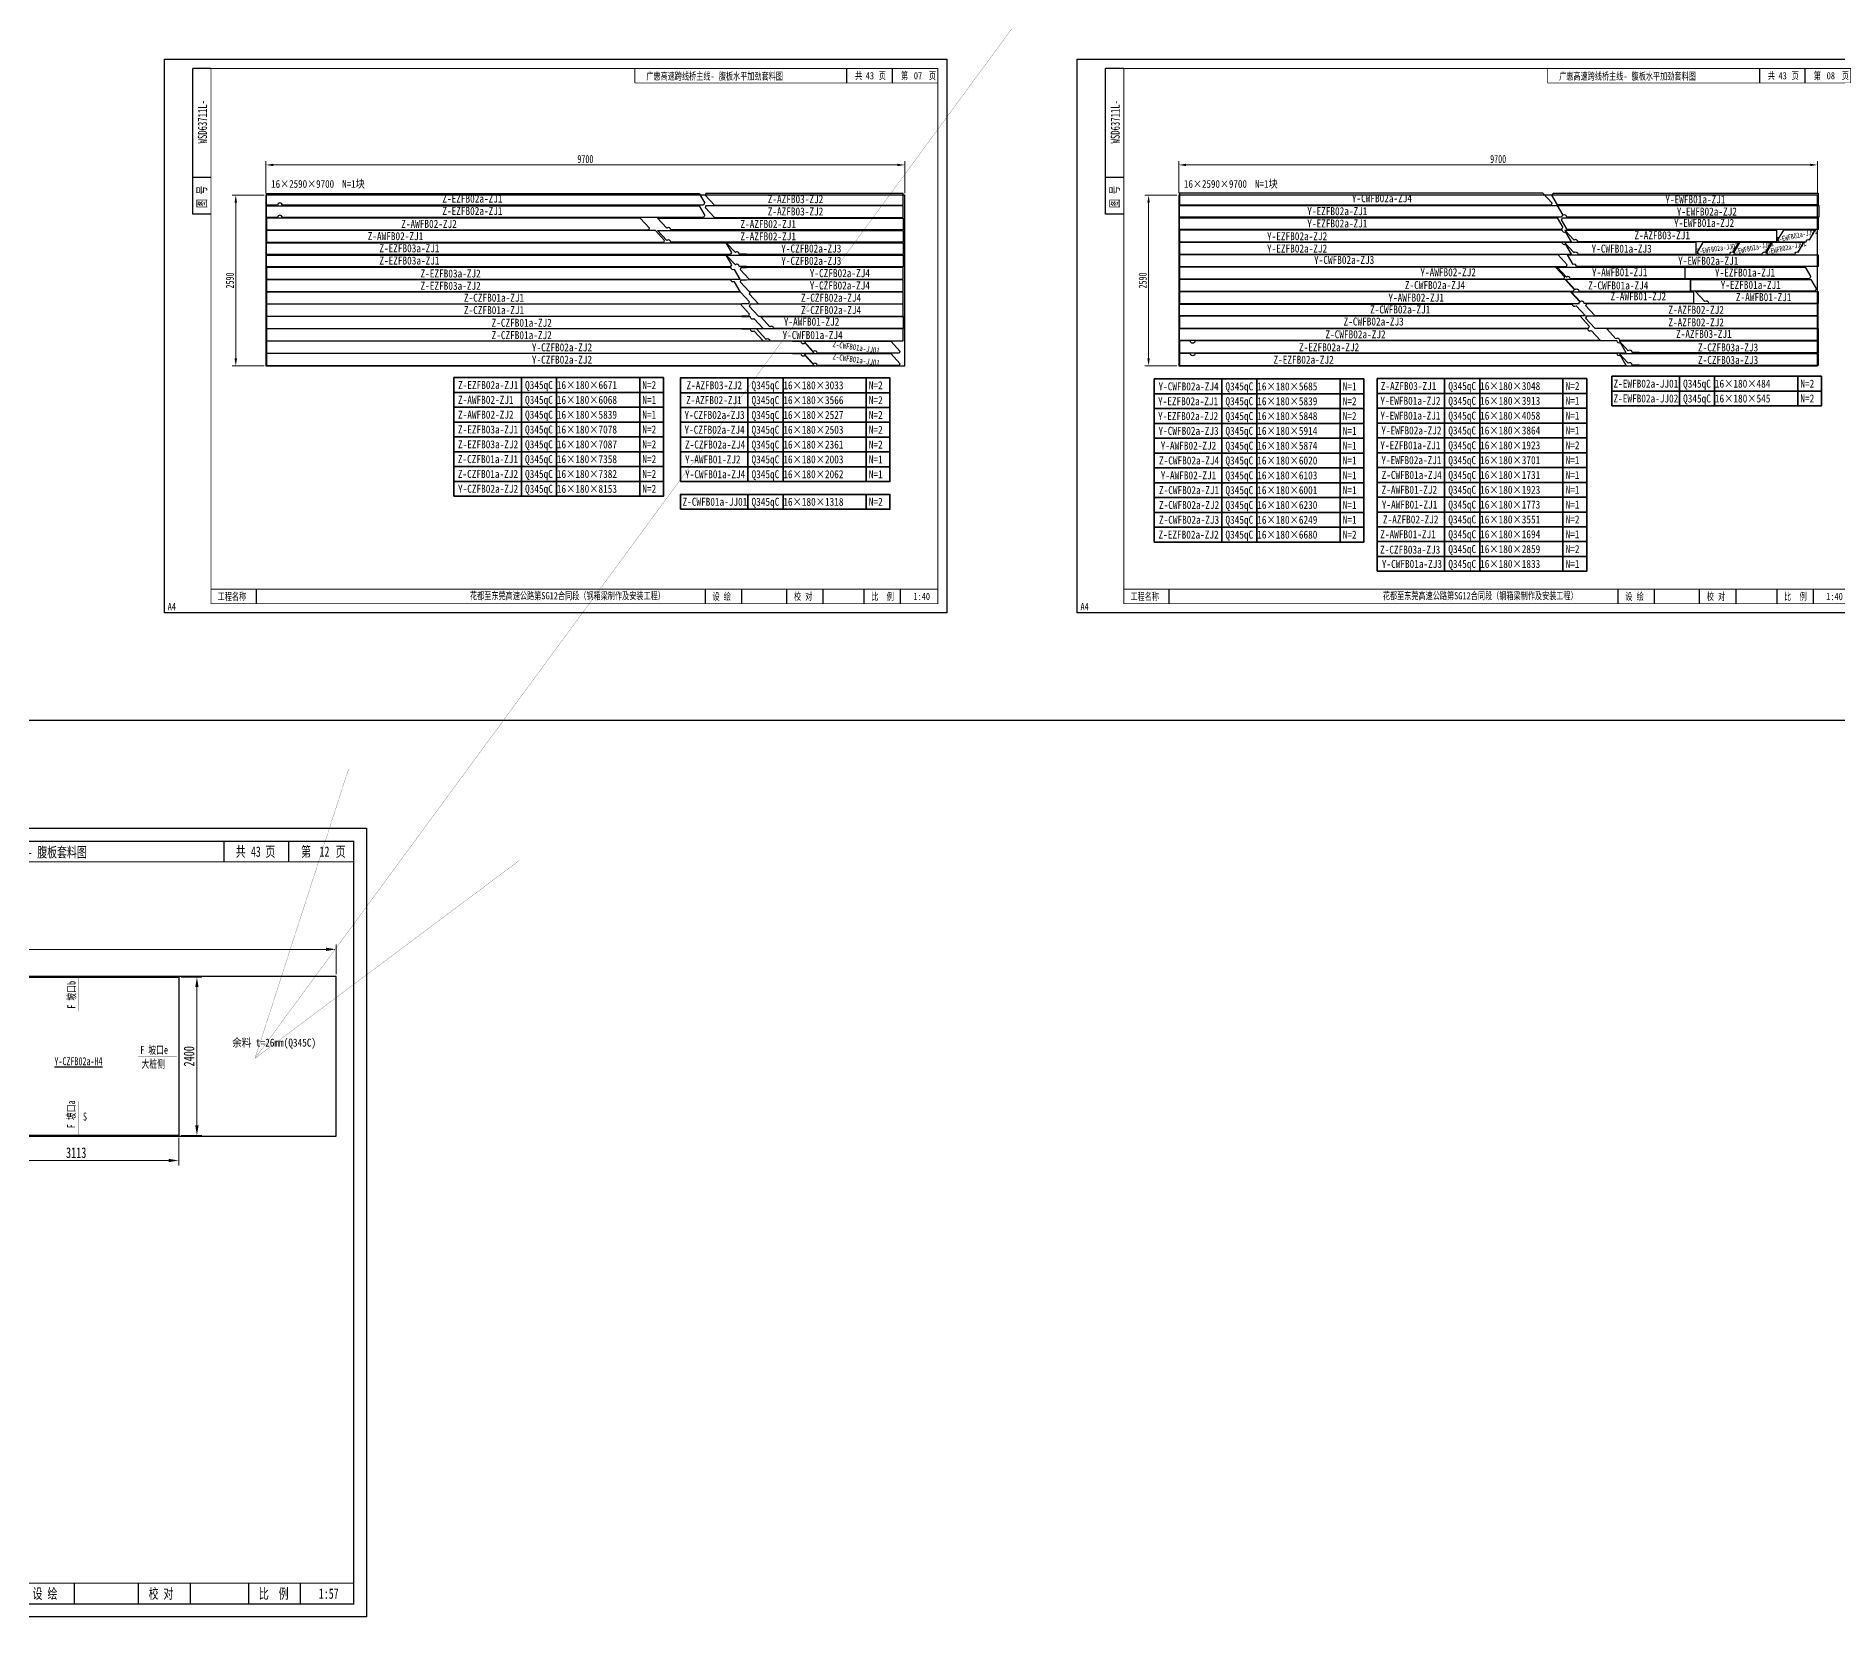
# Model space of a CAD drawing. Extents: x 1629247 to 2251351, y -601856 to -65897.
# Drawn here: x 1881261 to 1908621, y -454634 to -430642 of the extents above; entities that cross this region are included whole.
import ezdxf
from ezdxf.enums import TextEntityAlignment as Align

# ---------------------------------------------------------------- set-up
doc = ezdxf.new("R2010")
doc.units = 0
doc.header["$LTSCALE"] = 2
doc.header["$MEASUREMENT"] = 0
doc.header["$PDMODE"] = 35
doc.header["$PDSIZE"] = 50
doc.linetypes.add('PHANTOM', pattern=[63.5, 31.75, -6.35, 6.35, -6.35, 6.35, -6.35])
doc.layers.get('0').update_dxf_attribs({"linetype": 'CONTINUOUS'})
doc.layers.get('Defpoints').update_dxf_attribs({"linetype": 'CONTINUOUS'})
for name, color, linetype in [('1', 1, 'CONTINUOUS'), ('A3', 7, 'CONTINUOUS'), ('腹板', 7, 'CONTINUOUS')]:
    doc.layers.add(name, color=color, linetype=linetype)
doc.layers.add('1图框轮廓', color=7, linetype='CONTINUOUS', lineweight=35)
doc.layers.add('标注层', color=3, linetype='CONTINUOUS', lineweight=13)
doc.styles.add('仿宋', font='仿宋_GB2312_1.ttf', dxfattribs={"width": 0.7})
doc.dimstyles.new('标准标注样式-45', dxfattribs={"dimscale": 45, "dimtxt": 2.7, "dimasz": 2.5, "dimexe": 1.25, "dimexo": 0.625, "dimtad": 1, "dimdec": 0, "dimdsep": 46, "dimtxsty": '仿宋', "dimcen": 2.5, "dimclrd": 3, "dimclre": 3, "dimclrt": 4, "dimazin": 0, "dimtfac": 1, "dimtdec": 0, "dimtmove": 0, "dimatfit": 3, "dimfxl": 1.25, "dimlwd": 13, "dimlwe": 13, "dimarcsym": 0})
doc.dimstyles.new('标准标注样式-60', dxfattribs={"dimscale": 60, "dimtxt": 2.7, "dimasz": 2.5, "dimexe": 1.25, "dimexo": 0.625, "dimtad": 1, "dimdec": 0, "dimdsep": 46, "dimtxsty": '仿宋', "dimcen": 2.5, "dimclrd": 3, "dimclre": 3, "dimclrt": 4, "dimazin": 0, "dimtfac": 1, "dimtdec": 0, "dimtmove": 0, "dimatfit": 3, "dimfxl": 1.25, "dimlwd": 13, "dimlwe": 13, "dimarcsym": 0})

# ---------------------------------------------------------------- blocks, each defined once
blk = doc.blocks.new('tukuangA4-')
at = {"layer": 'A3'}
for p, q in [((537, 7565), (537, 10327)), ((882, 10327), (537, 10327)), ((12951, 10051), (12951, 10327)), ((13814, 10051), (13814, 10327)), ((882, 8256), (537, 8256)), ((882, 7565), (537, 7565)), ((1745, 173), (1745, 449)), ((10266, 173), (10266, 449)), ((10957, 173), (10957, 449)), ((11811, 173), (11811, 449)), ((12502, 173), (12502, 449)), ((13280, 173), (13280, 449)), ((13971, 173), (13971, 449))]:
    blk.add_line(p, q, dxfattribs=at)
blk.add_lwpolyline([(14850, 10500), (14850, 0), (0, 0), (0, 10500)], close=True, dxfattribs=at)
for points, const_width in [([(882, 10327), (14677, 10327), (14677, 173), (882, 173), (882, 10327)], 17.3), ([(8927, 10051), (8927, 10327)], 13.8), ([(8927, 10051), (14677, 10051)], 13.8), ([(882, 449), (14677, 449)], 13.8)]:
    blk.add_lwpolyline(points, dxfattribs=dict(at, const_width=const_width))
at = {"layer": 'A3', "color": 7, "linetype": 'Continuous', "style": '仿宋', "width": 0.7}
for s, p in [('共    页', (13106, 10120)), ('第     页', (13977, 10120)), ('工程名称', (1009, 242)), ('花都至东莞高速公路第SG12合同段（钢箱梁制作及安装工程）', (5798, 255)), ('设 绘', (10401, 242)), ('校 对', (11946, 242)), ('比  例', (13415, 242))]:
    blk.add_text(s, height=138.1, dxfattribs=at).set_placement(p)
blk.add_text('WSD63711L-', height=172.6, rotation=90, dxfattribs=at).set_placement((806, 9316), align=Align.CENTER)
blk.add_text('图 号', height=172.6, rotation=90, dxfattribs=at).set_placement((793, 7681))
blk.add_text('A4', height=138.1, dxfattribs=at).set_placement((139, 50), align=Align.CENTER)
blk = doc.blocks.new('*D244')
at = {"color": 3, "lineweight": 13, "ltscale": 3}
for p, q in [((1884752, -433028), (1884752, -432541)), ((1894452, -433028), (1894452, -432541))]:
    blk.add_line(p, q, dxfattribs=at)
at = {"color": 3, "linetype": 'ByBlock', "lineweight": 13, "ltscale": 3}
blk.add_line((1894339, -432597), (1884864, -432597), dxfattribs=at)
at = {"color": 3, "ltscale": 3}
for points in [[(1884864, -432579), (1884864, -432616), (1884752, -432597)], [(1894339, -432579), (1894339, -432616), (1894452, -432597)]]:
    blk.add_solid(points, dxfattribs=at)
at = {"layer": 'Defpoints', "color": 0, "ltscale": 3}
for p in [(1884752, -432597), (1884752, -433056), (1894452, -433056)]:
    blk.add_point(p, dxfattribs=at)
at = {"color": 4, "ltscale": 3, "insert": (1889602, -432508), "char_height": 121.5, "attachment_point": 5, "style": '仿宋'}
blk.add_mtext('9700', dxfattribs=at)
blk = doc.blocks.new('*D245')
at = {"color": 3, "lineweight": 13, "ltscale": 3}
for p, q in [((1884723, -433056), (1884238, -433056)), ((1884723, -435646), (1884238, -435646))]:
    blk.add_line(p, q, dxfattribs=at)
at = {"color": 3, "linetype": 'ByBlock', "lineweight": 13, "ltscale": 3}
blk.add_line((1884294, -433169), (1884294, -435534), dxfattribs=at)
at = {"color": 3, "ltscale": 3}
for points in [[(1884275, -433169), (1884313, -433169), (1884294, -433056)], [(1884275, -435534), (1884313, -435534), (1884294, -435646)]]:
    blk.add_solid(points, dxfattribs=at)
at = {"layer": 'Defpoints', "color": 0, "ltscale": 3}
for p in [(1884752, -433056), (1884294, -435646), (1884752, -435646)]:
    blk.add_point(p, dxfattribs=at)
at = {"color": 4, "ltscale": 3, "insert": (1884205, -434351), "char_height": 121.5, "attachment_point": 5, "rotation": 90, "style": '仿宋'}
blk.add_mtext('2590', dxfattribs=at)
blk = doc.blocks.new('*D246')
at = {"color": 3, "lineweight": 13, "ltscale": 3}
for p, q in [((1898611, -433028), (1898611, -432541)), ((1908311, -433028), (1908311, -432541))]:
    blk.add_line(p, q, dxfattribs=at)
at = {"color": 3, "linetype": 'ByBlock', "lineweight": 13, "ltscale": 3}
blk.add_line((1908199, -432597), (1898724, -432597), dxfattribs=at)
at = {"color": 3, "ltscale": 3}
for points in [[(1898724, -432579), (1898724, -432616), (1898611, -432597)], [(1908199, -432579), (1908199, -432616), (1908311, -432597)]]:
    blk.add_solid(points, dxfattribs=at)
at = {"layer": 'Defpoints', "color": 0, "ltscale": 3}
for p in [(1898611, -432597), (1898611, -433056), (1908311, -433056)]:
    blk.add_point(p, dxfattribs=at)
at = {"color": 4, "ltscale": 3, "insert": (1903461, -432508), "char_height": 121.5, "attachment_point": 5, "style": '仿宋'}
blk.add_mtext('9700', dxfattribs=at)
blk = doc.blocks.new('*D247')
at = {"color": 3, "lineweight": 13, "ltscale": 3}
for p, q in [((1898583, -433056), (1898097, -433056)), ((1898583, -435646), (1898097, -435646))]:
    blk.add_line(p, q, dxfattribs=at)
at = {"color": 3, "linetype": 'ByBlock', "lineweight": 13, "ltscale": 3}
blk.add_line((1898154, -433169), (1898154, -435534), dxfattribs=at)
at = {"color": 3, "ltscale": 3}
for points in [[(1898135, -433169), (1898172, -433169), (1898154, -433056)], [(1898135, -435534), (1898172, -435534), (1898154, -435646)]]:
    blk.add_solid(points, dxfattribs=at)
at = {"layer": 'Defpoints', "color": 0, "ltscale": 3}
for p in [(1898611, -433056), (1898154, -435646), (1898611, -435646)]:
    blk.add_point(p, dxfattribs=at)
at = {"color": 4, "ltscale": 3, "insert": (1898065, -434351), "char_height": 121.5, "attachment_point": 5, "rotation": 90, "style": '仿宋'}
blk.add_mtext('2590', dxfattribs=at)
blk = doc.blocks.new('*D254')
at = {"color": 3, "lineweight": 13, "ltscale": 3}
for p, q in [((1870936, -444877), (1870936, -444427)), ((1885816, -444877), (1885816, -444427))]:
    blk.add_line(p, q, dxfattribs=at)
at = {"color": 3, "linetype": 'ByBlock', "lineweight": 13, "ltscale": 3}
blk.add_line((1885666, -444502), (1871086, -444502), dxfattribs=at)
at = {"color": 3, "ltscale": 3}
for points in [[(1871086, -444477), (1871086, -444527), (1870936, -444502)], [(1885666, -444477), (1885666, -444527), (1885816, -444502)]]:
    blk.add_solid(points, dxfattribs=at)
at = {"layer": 'Defpoints', "color": 0, "ltscale": 3}
for p in [(1870936, -444502), (1870936, -444915), (1885816, -444915)]:
    blk.add_point(p, dxfattribs=at)
at = {"color": 4, "ltscale": 3, "insert": (1878376, -444383), "char_height": 162, "attachment_point": 5, "style": '仿宋'}
blk.add_mtext('14880', dxfattribs=at)
blk = doc.blocks.new('*D259')
at = {"color": 3, "lineweight": 13, "ltscale": 3}
for p, q in [((1880314, -447362), (1880314, -447782)), ((1883427, -447362), (1883427, -447782))]:
    blk.add_line(p, q, dxfattribs=at)
at = {"color": 3, "linetype": 'ByBlock', "lineweight": 13, "ltscale": 3}
blk.add_line((1880464, -447707), (1883277, -447707), dxfattribs=at)
at = {"color": 3, "ltscale": 3}
for points in [[(1880464, -447682), (1880464, -447732), (1880314, -447707)], [(1883277, -447682), (1883277, -447732), (1883427, -447707)]]:
    blk.add_solid(points, dxfattribs=at)
at = {"layer": 'Defpoints', "color": 0, "ltscale": 3}
for p in [(1880314, -447325), (1883427, -447325), (1883427, -447707)]:
    blk.add_point(p, dxfattribs=at)
at = {"color": 4, "ltscale": 3, "insert": (1881871, -447589), "char_height": 162, "attachment_point": 5, "style": '仿宋'}
blk.add_mtext('3113', dxfattribs=at)
blk = doc.blocks.new('*D260')
at = {"color": 3, "lineweight": 13, "ltscale": 3}
for p, q in [((1883465, -444925), (1883779, -444925)), ((1883465, -447325), (1883779, -447325))]:
    blk.add_line(p, q, dxfattribs=at)
at = {"color": 3, "linetype": 'ByBlock', "lineweight": 13, "ltscale": 3}
blk.add_line((1883704, -447175), (1883704, -445075), dxfattribs=at)
at = {"color": 3, "ltscale": 3}
for points in [[(1883679, -445075), (1883729, -445075), (1883704, -444925)], [(1883679, -447175), (1883729, -447175), (1883704, -447325)]]:
    blk.add_solid(points, dxfattribs=at)
at = {"layer": 'Defpoints', "color": 0, "ltscale": 3}
for p in [(1883427, -444925), (1883704, -444925), (1883427, -447325)]:
    blk.add_point(p, dxfattribs=at)
at = {"color": 4, "ltscale": 3, "insert": (1883585, -446125), "char_height": 162, "attachment_point": 5, "rotation": 90, "style": '仿宋'}
blk.add_mtext('2400', dxfattribs=at)

msp = doc.modelspace()

# ---------------------------------------------------------------- linework, layer by layer
at = {"color": 8, "ltscale": 3}
msp.add_line((1852530.5, -441026), (2049720.8, -441026), dxfattribs=at)
at = {"color": 8, "ltscale": 3, "const_width": 3}
for points in [[(1907608.1, -366288.8), (1975235.2, -322884.8), (1884585.6, -446157.3)], [(1886007.2, -441764.1), (1884585.6, -446157.3), (1888598.6, -443152.4)]]:
    msp.add_lwpolyline(points, dxfattribs=at)
at = {"color": 8, "ltscale": 3}
for points in [[(1884751.6, -435646), (1894451.6, -435646), (1894451.6, -433056), (1884751.6, -433056)], [(1898611.2, -435646), (1908311.2, -435646), (1908311.2, -433056), (1898611.2, -433056)], [(1870936.3, -447335), (1885816.3, -447335), (1885816.3, -444915), (1870936.3, -444915)]]:
    msp.add_lwpolyline(points, close=True, dxfattribs=at)
at = {"color": 1, "ltscale": 3}
for points in [[(1894429.4, -433030), (1891430.8, -433030, -0.2103024), (1891419.4, -433055.8), (1891560.7, -433210), (1894429.4, -433210)], [(1898621.2, -433205), (1904271.2, -433205, -0.2103024), (1904282.6, -433179.2), (1904141.3, -433025), (1898621.2, -433025)], [(1904278, -433055.3, 0.2679473), (1904295.5, -433025), (1908318.2, -433025), (1908318.2, -433205), (1904364.4, -433205)], [(1894429.4, -433217), (1891430.8, -433217, -0.2103024), (1891419.4, -433242.8), (1891560.7, -433397), (1894429.4, -433397)], [(1904363, -433212), (1908330.9, -433212), (1908330.9, -433392), (1904501.9, -433392, 0.5773503), (1904449.4, -433361.7)], [(1884761.6, -433584), (1890565.6, -433584, -0.2103024), (1890577, -433558.2), (1890435.7, -433404), (1884761.6, -433404)], [(1884761.6, -433771), (1890794.4, -433771, -0.2103024), (1890805.8, -433745.2), (1890664.5, -433591), (1884761.6, -433591)], [(1894429.4, -433584), (1890897.9, -433584, 0.6524796), (1890839.3, -433558.2), (1890698, -433404), (1894429.4, -433404)], [(1894429.4, -433771), (1890897.9, -433771, 0.6524796), (1890839.3, -433745.2), (1890698, -433591), (1894429.4, -433591)], [(1904422.7, -433429.3, 0.2679473), (1904440.2, -433399), (1908318.2, -433399), (1908318.2, -433579), (1904509.2, -433579)], [(1907687.3, -433766), (1904674, -433766, 0.6524796), (1904615.4, -433740.2), (1904474.1, -433586), (1907687.3, -433586)], [(1892086.3, -433958), (1892046.3, -433953), (1891937.7, -433953, 0.6524796), (1891879, -433927.2), (1891742.3, -433778), (1894429.4, -433778), (1894429.4, -433958)], [(1906467, -433773), (1904469.1, -433773), (1904610.4, -433927.2, -0.6524796), (1904669.1, -433953), (1906467, -433953)], [(1892086.3, -434145), (1892046.3, -434140), (1891937.7, -434140, 0.6524796), (1891879, -434114.2), (1891742.3, -433965), (1894429.4, -433965), (1894429.4, -434145)], [(1898621.2, -434140), (1904499.9, -434140, -0.2103024), (1904511.2, -434114.2), (1904370, -433960), (1898621.2, -433960)], [(1898621.2, -434327), (1904460.2, -434327, -0.2103024), (1904471.6, -434301.2), (1904330.3, -434147), (1898621.2, -434147)], [(1906294.9, -434327), (1904557, -434327, 0.6524796), (1904498.3, -434301.2), (1904357.1, -434147), (1906294.9, -434147)], [(1904513.1, -433960), (1908318.2, -433960), (1908318.2, -434140), (1904652, -434140, 0.5773503), (1904599.5, -434109.7)], [(1898621.2, -434514), (1904606.2, -434514, -0.2103024), (1904617.6, -434488.2), (1904476.3, -434334), (1898621.2, -434334)], [(1906382.2, -434334), (1904486.3, -434334), (1904627.6, -434488.2, -0.6524796), (1904686.2, -434514), (1906382.2, -434514)], [(1892084.9, -434701, -0.2103024), (1892096.2, -434675.2), (1891959.6, -434526), (1884761.6, -434526), (1884761.6, -434706), (1891937.9, -434706), (1891977.9, -434701)], [(1892084.9, -434888, -0.2103024), (1892096.2, -434862.2), (1891959.6, -434713), (1884761.6, -434713), (1884761.6, -434893), (1891937.9, -434893), (1891977.9, -434888)], [(1894429.4, -434526), (1892102.7, -434526, -0.2103024), (1892091.4, -434551.8), (1892232.6, -434706), (1894429.4, -434706)], [(1894429.4, -434713), (1892102.7, -434713, -0.2103024), (1892091.4, -434738.8), (1892232.6, -434893), (1894429.4, -434893)], [(1898621.2, -434701), (1904689.6, -434701, -0.2103024), (1904701, -434675.2), (1904559.7, -434521), (1898621.2, -434521)], [(1904786.7, -434888), (1898621.2, -434888), (1898621.2, -434708), (1904586.8, -434708, 0.6524796), (1904645.4, -434733.8)], [(1906428.8, -434701), (1904769.6, -434701, 0.6524796), (1904711, -434675.2), (1904569.7, -434521), (1906428.8, -434521)], [(1908318.2, -434705), (1904799.6, -434705, -0.2103024), (1904788.2, -434730.8), (1904929.5, -434885), (1908318.2, -434885)], [(1908318.2, -434698), (1906659.1, -434698, 0.6524796), (1906600.4, -434672.2), (1906459.2, -434518), (1908318.2, -434518)], [(1891937.9, -434900), (1884761.6, -434900), (1884761.6, -435080), (1892304, -435080), (1892167.3, -434930.8, -0.6524796), (1892108.7, -434905), (1891977.9, -434905)], [(1894429.4, -435080), (1892461.4, -435080, 0.6524796), (1892402.7, -435054.2), (1892261.5, -434900), (1894429.4, -434900)], [(1898621.2, -435075), (1904834.9, -435075, -0.2103024), (1904846.2, -435049.2), (1904705, -434895), (1898621.2, -434895)], [(1908318.2, -434895), (1904799.6, -434895, -0.2103024), (1904788.2, -434920.8), (1904929.5, -435075), (1908318.2, -435075)], [(1891937.9, -435087), (1884761.6, -435087), (1884761.6, -435267), (1892304, -435267), (1892167.3, -435117.8, -0.6524796), (1892108.7, -435092), (1891977.9, -435092)], [(1894429.4, -435087), (1892202.5, -435087), (1892343.7, -435241.2, -0.6524796), (1892402.4, -435267), (1894429.4, -435267)], [(1905016.2, -435262), (1898621.2, -435262), (1898621.2, -435082), (1904816.2, -435082, 0.6524796), (1904874.9, -435107.8)], [(1908319.7, -435262), (1905306.5, -435262, 0.6524796), (1905247.8, -435236.2), (1905106.6, -435082), (1908319.7, -435082)], [(1905642.1, -435449), (1905602.1, -435444), (1905494.4, -435444, 0.6524796), (1905435.8, -435418.2), (1905299.1, -435269), (1908318.2, -435269), (1908318.2, -435449)], [(1905642.1, -435639), (1905602.1, -435634), (1905494.4, -435634, 0.6524796), (1905435.8, -435608.2), (1905299.1, -435459), (1908318.2, -435459), (1908318.2, -435639)]]:
    msp.add_lwpolyline(points, format="xyb", close=True, dxfattribs=at)
for points in [[(1892086.3, -434152), (1892046.3, -434157), (1891961.5, -434157, -0.2103024), (1891950.1, -434182.8), (1892086.8, -434332), (1894429.4, -434332), (1894429.4, -434152), (1892086.3, -434152)], [(1892086.3, -434339), (1892046.3, -434344), (1891961.5, -434344, -0.2103024), (1891950.1, -434369.8), (1892086.8, -434519), (1894429.4, -434519), (1894429.4, -434339), (1892086.3, -434339)]]:
    msp.add_lwpolyline(points, format="xyb", dxfattribs=at)
at = {"color": 4, "ltscale": 3}
for points in [[(1894379.6, -435428.2, 0.2103024), (1894368.2, -435454), (1893120.1, -435454, 0.6524796), (1893061.5, -435428.2), (1892920.2, -435274), (1894238.3, -435274)], [(1894379.6, -435615.2, 0.2103024), (1894368.2, -435641), (1893120.1, -435641, 0.6524796), (1893061.5, -435615.2), (1892920.2, -435461), (1894238.3, -435461)]]:
    msp.add_lwpolyline(points, format="xyb", close=True, dxfattribs=at)
at = {"color": 1, "ltscale": 3}
msp.add_lwpolyline([(1880314.3, -444925), (1883427, -444925), (1883427, -447325), (1880314.3, -447325)], close=True, dxfattribs=at)
at = {"layer": '1', "color": 1}
for points in [[(1884929.6, -433210), (1884761.6, -433210), (1884761.6, -433030), (1891329.1, -433030), (1891415.5, -433179.7, 0.2679473), (1891398, -433210), (1884999.6, -433210, 1)], [(1884929.6, -433397), (1884761.6, -433397), (1884761.6, -433217), (1891329.1, -433217), (1891415.5, -433366.7, 0.2679473), (1891398, -433397), (1884999.6, -433397, 1)], [(1904442.4, -433361.7, 0.2679473), (1904424.9, -433392), (1898621.2, -433392), (1898621.2, -433212), (1904356, -433212)], [(1904442.4, -433548.7, 0.2679473), (1904424.9, -433579), (1898621.2, -433579), (1898621.2, -433399), (1904356, -433399)], [(1904486.6, -433616.3, -0.5773527), (1904434.1, -433586), (1898621.2, -433586), (1898621.2, -433766), (1904573.1, -433766)], [(1891821.8, -433927.7, 0.2679473), (1891804.3, -433958), (1884761.6, -433958), (1884761.6, -433778), (1891735.3, -433778)], [(1904486.6, -433803.3, -0.5773527), (1904434.1, -433773), (1898621.2, -433773), (1898621.2, -433953), (1904573.1, -433953)], [(1891821.8, -434114.7, 0.2679473), (1891804.3, -434145), (1884761.6, -434145), (1884761.6, -433965), (1891735.3, -433965)], [(1891866, -434182.3, -0.5773527), (1891813.5, -434152), (1884761.6, -434152), (1884761.6, -434332), (1891952.4, -434332)], [(1908207, -434296.7, 0.2679473), (1908189.5, -434327), (1906301.9, -434327), (1906301.9, -434147), (1908120.6, -434147)], [(1891866, -434369.3, -0.5773527), (1891813.5, -434339), (1884761.6, -434339), (1884761.6, -434519), (1891952.4, -434519)], [(1908294.4, -434483.7, 0.2679473), (1908276.9, -434514), (1906389.2, -434514), (1906389.2, -434334), (1908207.9, -434334)], [(1892704.6, -435274), (1884761.6, -435274), (1884761.6, -435454), (1893075.1, -435454), (1892938.4, -435304.8, -0.6524796), (1892879.8, -435279), (1892744.6, -435279)], [(1898789.2, -435269), (1898621.2, -435269), (1898621.2, -435449), (1905405.8, -435449), (1905319.4, -435299.3, -0.5773527), (1905266.9, -435269), (1898859.2, -435269, -1)], [(1892704.6, -435461), (1884761.6, -435461), (1884761.6, -435641), (1893075.1, -435641), (1892938.4, -435491.8, -0.6524796), (1892879.8, -435466), (1892744.6, -435466)], [(1898789.2, -435459), (1898621.2, -435459), (1898621.2, -435639), (1905405.8, -435639), (1905319.4, -435489.3, -0.5773527), (1905266.9, -435459), (1898859.2, -435459, -1)]]:
    msp.add_lwpolyline(points, format="xyb", close=True, dxfattribs=at)
at = {"layer": '1图框轮廓', "color": 30, "ltscale": 3}
for p, q in [((1888629.9, -436049.9), (1888629.9, -435824.9)), ((1889164.4, -436049.9), (1889164.4, -435824.9)), ((1890427.4, -436049.9), (1890427.4, -435824.9)), ((1892068.6, -436053.8), (1892068.6, -435828.8)), ((1892603.1, -436053.8), (1892603.1, -435828.8)), ((1893866.1, -436053.8), (1893866.1, -435828.8)), ((1906213, -436029.1), (1906213, -435804.1)), ((1906747.5, -436029.1), (1906747.5, -435804.1)), ((1908010.5, -436029.1), (1908010.5, -435804.1)), ((1888629.9, -436274.9), (1888629.9, -436049.9)), ((1889164.4, -436274.9), (1889164.4, -436049.9)), ((1890427.4, -436274.9), (1890427.4, -436049.9)), ((1892068.6, -436278.8), (1892068.6, -436053.8)), ((1892603.1, -436278.8), (1892603.1, -436053.8)), ((1893866.1, -436278.8), (1893866.1, -436053.8)), ((1899264, -436070.5), (1899264, -435845.5)), ((1899264, -436295.5), (1899264, -436070.5)), ((1899798.5, -436070.5), (1899798.5, -435845.5)), ((1899798.5, -436295.5), (1899798.5, -436070.5)), ((1901061.5, -436070.5), (1901061.5, -435845.5)), ((1901061.5, -436295.5), (1901061.5, -436070.5)), ((1902648.2, -436064.8), (1902648.2, -435839.8)), ((1902648.2, -436289.8), (1902648.2, -436064.8)), ((1903182.7, -436064.8), (1903182.7, -435839.8)), ((1903182.7, -436289.8), (1903182.7, -436064.8)), ((1904445.7, -436064.8), (1904445.7, -435839.8)), ((1904445.7, -436289.8), (1904445.7, -436064.8)), ((1906213, -436254.1), (1906213, -436029.1)), ((1906747.5, -436254.1), (1906747.5, -436029.1)), ((1908010.5, -436254.1), (1908010.5, -436029.1)), ((1888629.9, -436499.9), (1888629.9, -436274.9)), ((1889164.4, -436499.9), (1889164.4, -436274.9)), ((1890427.4, -436499.9), (1890427.4, -436274.9)), ((1892068.6, -436503.8), (1892068.6, -436278.8)), ((1892603.1, -436503.8), (1892603.1, -436278.8)), ((1893866.1, -436503.8), (1893866.1, -436278.8)), ((1899264, -436520.5), (1899264, -436295.5)), ((1899798.5, -436520.5), (1899798.5, -436295.5)), ((1901061.5, -436520.5), (1901061.5, -436295.5)), ((1902648.2, -436514.8), (1902648.2, -436289.8)), ((1903182.7, -436514.8), (1903182.7, -436289.8)), ((1904445.7, -436514.8), (1904445.7, -436289.8)), ((1888629.9, -436724.9), (1888629.9, -436499.9)), ((1889164.4, -436724.9), (1889164.4, -436499.9)), ((1890427.4, -436724.9), (1890427.4, -436499.9)), ((1892068.6, -436728.8), (1892068.6, -436503.8)), ((1892603.1, -436728.8), (1892603.1, -436503.8)), ((1893866.1, -436728.8), (1893866.1, -436503.8)), ((1899264, -436745.5), (1899264, -436520.5)), ((1899798.5, -436745.5), (1899798.5, -436520.5)), ((1901061.5, -436745.5), (1901061.5, -436520.5)), ((1902648.2, -436739.8), (1902648.2, -436514.8)), ((1903182.7, -436739.8), (1903182.7, -436514.8)), ((1904445.7, -436739.8), (1904445.7, -436514.8)), ((1888629.9, -436949.9), (1888629.9, -436724.9)), ((1889164.4, -436949.9), (1889164.4, -436724.9)), ((1890427.4, -436949.9), (1890427.4, -436724.9)), ((1892068.6, -436953.8), (1892068.6, -436728.8)), ((1892603.1, -436953.8), (1892603.1, -436728.8)), ((1893866.1, -436953.8), (1893866.1, -436728.8)), ((1899264, -436970.5), (1899264, -436745.5)), ((1899798.5, -436970.5), (1899798.5, -436745.5)), ((1901061.5, -436970.5), (1901061.5, -436745.5)), ((1902648.2, -436964.8), (1902648.2, -436739.8)), ((1903182.7, -436964.8), (1903182.7, -436739.8)), ((1904445.7, -436964.8), (1904445.7, -436739.8)), ((1888629.9, -437174.9), (1888629.9, -436949.9)), ((1888629.9, -437399.9), (1888629.9, -437174.9)), ((1889164.4, -437174.9), (1889164.4, -436949.9)), ((1889164.4, -437399.9), (1889164.4, -437174.9)), ((1890427.4, -437174.9), (1890427.4, -436949.9)), ((1890427.4, -437399.9), (1890427.4, -437174.9)), ((1892068.6, -437178.8), (1892068.6, -436953.8)), ((1892068.6, -437403.8), (1892068.6, -437178.8)), ((1892603.1, -437178.8), (1892603.1, -436953.8)), ((1892603.1, -437403.8), (1892603.1, -437178.8)), ((1893866.1, -437178.8), (1893866.1, -436953.8)), ((1893866.1, -437403.8), (1893866.1, -437178.8)), ((1899264, -437195.5), (1899264, -436970.5)), ((1899264, -437420.5), (1899264, -437195.5)), ((1899798.5, -437195.5), (1899798.5, -436970.5)), ((1899798.5, -437420.5), (1899798.5, -437195.5)), ((1901061.5, -437195.5), (1901061.5, -436970.5)), ((1901061.5, -437420.5), (1901061.5, -437195.5)), ((1902648.2, -437189.8), (1902648.2, -436964.8)), ((1902648.2, -437414.8), (1902648.2, -437189.8)), ((1903182.7, -437189.8), (1903182.7, -436964.8)), ((1903182.7, -437414.8), (1903182.7, -437189.8)), ((1904445.7, -437189.8), (1904445.7, -436964.8)), ((1904445.7, -437414.8), (1904445.7, -437189.8)), ((1888629.9, -437624.9), (1888629.9, -437399.9)), ((1889164.4, -437624.9), (1889164.4, -437399.9)), ((1890427.4, -437624.9), (1890427.4, -437399.9)), ((1899264, -437645.5), (1899264, -437420.5)), ((1899798.5, -437645.5), (1899798.5, -437420.5)), ((1901061.5, -437645.5), (1901061.5, -437420.5)), ((1902648.2, -437639.8), (1902648.2, -437414.8)), ((1903182.7, -437639.8), (1903182.7, -437414.8)), ((1904445.7, -437639.8), (1904445.7, -437414.8)), ((1892068.6, -437822), (1892068.6, -437597)), ((1892603.1, -437822), (1892603.1, -437597)), ((1893866.1, -437822), (1893866.1, -437597)), ((1899264, -437870.5), (1899264, -437645.5)), ((1899798.5, -437870.5), (1899798.5, -437645.5)), ((1901061.5, -437870.5), (1901061.5, -437645.5)), ((1902648.2, -437864.8), (1902648.2, -437639.8)), ((1903182.7, -437864.8), (1903182.7, -437639.8)), ((1904445.7, -437864.8), (1904445.7, -437639.8)), ((1899264, -438095.5), (1899264, -437870.5)), ((1899798.5, -438095.5), (1899798.5, -437870.5)), ((1901061.5, -438095.5), (1901061.5, -437870.5)), ((1902648.2, -438089.8), (1902648.2, -437864.8)), ((1903182.7, -438089.8), (1903182.7, -437864.8)), ((1904445.7, -438089.8), (1904445.7, -437864.8)), ((1899264, -438320.5), (1899264, -438095.5)), ((1899798.5, -438320.5), (1899798.5, -438095.5)), ((1901061.5, -438320.5), (1901061.5, -438095.5)), ((1902648.2, -438314.8), (1902648.2, -438089.8)), ((1903182.7, -438314.8), (1903182.7, -438089.8)), ((1904445.7, -438314.8), (1904445.7, -438089.8)), ((1902648.2, -438539.8), (1902648.2, -438314.8)), ((1902648.2, -438764.8), (1902648.2, -438539.8)), ((1903182.7, -438539.8), (1903182.7, -438314.8)), ((1903182.7, -438764.8), (1903182.7, -438539.8)), ((1904445.7, -438539.8), (1904445.7, -438314.8)), ((1904445.7, -438764.8), (1904445.7, -438539.8))]:
    msp.add_line(p, q, dxfattribs=at)
for points in [[(1887606.5, -436049.9), (1890787.4, -436049.9), (1890787.4, -435824.9), (1887606.5, -435824.9)], [(1891045.2, -436053.8), (1894226.1, -436053.8), (1894226.1, -435828.8), (1891045.2, -435828.8)], [(1905189.6, -436029.1), (1908370.5, -436029.1), (1908370.5, -435804.1), (1905189.6, -435804.1)], [(1887606.5, -436274.9), (1890787.4, -436274.9), (1890787.4, -436049.9), (1887606.5, -436049.9)], [(1891045.2, -436278.8), (1894226.1, -436278.8), (1894226.1, -436053.8), (1891045.2, -436053.8)], [(1898240.7, -436070.5), (1901421.5, -436070.5), (1901421.5, -435845.5), (1898240.7, -435845.5)], [(1898240.7, -436295.5), (1901421.5, -436295.5), (1901421.5, -436070.5), (1898240.7, -436070.5)], [(1901624.8, -436064.8), (1904805.7, -436064.8), (1904805.7, -435839.8), (1901624.8, -435839.8)], [(1901624.8, -436289.8), (1904805.7, -436289.8), (1904805.7, -436064.8), (1901624.8, -436064.8)], [(1905189.6, -436254.1), (1908370.5, -436254.1), (1908370.5, -436029.1), (1905189.6, -436029.1)], [(1887606.5, -436499.9), (1890787.4, -436499.9), (1890787.4, -436274.9), (1887606.5, -436274.9)], [(1891045.2, -436503.8), (1894226.1, -436503.8), (1894226.1, -436278.8), (1891045.2, -436278.8)], [(1898240.7, -436520.5), (1901421.5, -436520.5), (1901421.5, -436295.5), (1898240.7, -436295.5)], [(1901624.8, -436514.8), (1904805.7, -436514.8), (1904805.7, -436289.8), (1901624.8, -436289.8)], [(1887606.5, -436724.9), (1890787.4, -436724.9), (1890787.4, -436499.9), (1887606.5, -436499.9)], [(1891045.2, -436728.8), (1894226.1, -436728.8), (1894226.1, -436503.8), (1891045.2, -436503.8)], [(1898240.7, -436745.5), (1901421.5, -436745.5), (1901421.5, -436520.5), (1898240.7, -436520.5)], [(1901624.8, -436739.8), (1904805.7, -436739.8), (1904805.7, -436514.8), (1901624.8, -436514.8)], [(1887606.5, -436949.9), (1890787.4, -436949.9), (1890787.4, -436724.9), (1887606.5, -436724.9)], [(1891045.2, -436953.8), (1894226.1, -436953.8), (1894226.1, -436728.8), (1891045.2, -436728.8)], [(1898240.7, -436970.5), (1901421.5, -436970.5), (1901421.5, -436745.5), (1898240.7, -436745.5)], [(1901624.8, -436964.8), (1904805.7, -436964.8), (1904805.7, -436739.8), (1901624.8, -436739.8)], [(1887606.5, -437174.9), (1890787.4, -437174.9), (1890787.4, -436949.9), (1887606.5, -436949.9)], [(1887606.5, -437399.9), (1890787.4, -437399.9), (1890787.4, -437174.9), (1887606.5, -437174.9)], [(1891045.2, -437178.8), (1894226.1, -437178.8), (1894226.1, -436953.8), (1891045.2, -436953.8)], [(1891045.2, -437403.8), (1894226.1, -437403.8), (1894226.1, -437178.8), (1891045.2, -437178.8)], [(1898240.7, -437195.5), (1901421.5, -437195.5), (1901421.5, -436970.5), (1898240.7, -436970.5)], [(1898240.7, -437420.5), (1901421.5, -437420.5), (1901421.5, -437195.5), (1898240.7, -437195.5)], [(1901624.8, -437189.8), (1904805.7, -437189.8), (1904805.7, -436964.8), (1901624.8, -436964.8)], [(1901624.8, -437414.8), (1904805.7, -437414.8), (1904805.7, -437189.8), (1901624.8, -437189.8)], [(1887606.5, -437624.9), (1890787.4, -437624.9), (1890787.4, -437399.9), (1887606.5, -437399.9)], [(1898240.7, -437645.5), (1901421.5, -437645.5), (1901421.5, -437420.5), (1898240.7, -437420.5)], [(1901624.8, -437639.8), (1904805.7, -437639.8), (1904805.7, -437414.8), (1901624.8, -437414.8)], [(1891045.2, -437822), (1894226.1, -437822), (1894226.1, -437597), (1891045.2, -437597)], [(1898240.7, -437870.5), (1901421.5, -437870.5), (1901421.5, -437645.5), (1898240.7, -437645.5)], [(1901624.8, -437864.8), (1904805.7, -437864.8), (1904805.7, -437639.8), (1901624.8, -437639.8)], [(1898240.7, -438095.5), (1901421.5, -438095.5), (1901421.5, -437870.5), (1898240.7, -437870.5)], [(1901624.8, -438089.8), (1904805.7, -438089.8), (1904805.7, -437864.8), (1901624.8, -437864.8)], [(1898240.7, -438320.5), (1901421.5, -438320.5), (1901421.5, -438095.5), (1898240.7, -438095.5)], [(1901624.8, -438314.8), (1904805.7, -438314.8), (1904805.7, -438089.8), (1901624.8, -438089.8)], [(1901624.8, -438539.8), (1904805.7, -438539.8), (1904805.7, -438314.8), (1901624.8, -438314.8)], [(1901624.8, -438764.8), (1904805.7, -438764.8), (1904805.7, -438539.8), (1901624.8, -438539.8)]]:
    msp.add_lwpolyline(points, close=True, dxfattribs=at)
at = {"layer": '标注层', "color": 42}
for points in [[(1881910.8, -444937.7, 0, 25, 0), (1881910.8, -445012.5, 5, 5, 0), (1881910.8, -445443.6, 5, 5, 0)], [(1883405.6, -446122.6, 0, 25, 0), (1883330.8, -446122.6, 5, 5, 0), (1882814.8, -446122.6, 5, 5, 0)], [(1881910.8, -447316.1, 0, 25, 0), (1881910.8, -447241.3, 5, 5, 0), (1881910.8, -446810.3, 5, 5, 0)]]:
    msp.add_lwpolyline(points, format="xyseb", dxfattribs=at)
at = {"layer": '腹板', "color": 4}
for points in [[(1908275.4, -433586), (1907791.2, -433586), (1907704.8, -433735.7, -0.2679492), (1907722.3, -433766), (1908136.5, -433766, -0.5773503), (1908189, -433735.7)], [(1907116.3, -433773), (1906570.9, -433773), (1906484.5, -433922.7, -0.2679492), (1906502, -433953), (1906977.4, -433953, -0.5773503), (1907029.9, -433922.7)], [(1907610.5, -433773), (1907126.3, -433773), (1907039.9, -433922.7, -0.2679492), (1907057.4, -433953), (1907471.6, -433953, -0.5773503), (1907524.1, -433922.7)], [(1908104.8, -433773), (1907620.5, -433773), (1907534.1, -433922.7, -0.2679492), (1907551.6, -433953), (1907965.9, -433953, -0.5773503), (1908018.4, -433922.7)]]:
    msp.add_lwpolyline(points, format="xyb", close=True, dxfattribs=at)

# ---------------------------------------------------------------- block references
at = {"color": 8}
for p, xscale, yscale, zscale in [((1883211.8, -439394.6), 0.7999999999883585, 0.8000000000029104, 0.8), ((1897071.4, -439394.6), 0.7999999999883585, 0.8000000000029104, 0.8), ((1869352.2, -454633.8), 1.139999999999418, 1.139999999999418, 1.14)]:
    msp.add_blockref('tukuangA4-', p, dxfattribs=dict(at, xscale=xscale, yscale=yscale, zscale=zscale))

# ---------------------------------------------------------------- texts
at = {"color": 7, "style": '仿宋', "width": 0.85}
for s, height, p in [('N=1块', 118.12, (1885909.2, -432944.4)), ('N=1块', 118.12, (1899768.8, -432944.4)), ('16×2590×9700', 118.125, (1884831, -432944.4)), ('16×2590×9700', 118.125, (1898690.7, -432944.4))]:
    msp.add_text(s, height=height, dxfattribs=at).set_placement(p)
for s, p in [('Z-EZFB02a-ZJ1', (1887887.1, -433108.8)), ('Z-AZFB03-ZJ2', (1892792.9, -433116.6)), ('Y-CWFB02a-ZJ4', (1901696.4, -433103.6)), ('Y-EWFB01a-ZJ1', (1906456, -433119.9)), ('Z-EZFB02a-ZJ1', (1887887.1, -433295.8)), ('Z-AZFB03-ZJ2', (1892792.9, -433303.6)), ('Y-EZFB02a-ZJ1', (1901019.4, -433298.5)), ('Y-EWFB02a-ZJ2', (1906629.9, -433304.8)), ('Z-AWFB02-ZJ1', (1886719.1, -433678.3)), ('Z-AWFB02-ZJ2', (1887228.3, -433492.1)), ('Z-AZFB02-ZJ1', (1892378.1, -433493.8)), ('Z-AZFB02-ZJ1', (1892378.1, -433680.8)), ('Y-EZFB02a-ZJ2', (1900408.6, -433678.8)), ('Y-EZFB02a-ZJ1', (1901019.4, -433485.5)), ('Z-AZFB03-ZJ1', (1905951.9, -433665.1)), ('Y-EWFB01a-ZJ2', (1906587.8, -433477.3)), ('Z-EZFB03a-ZJ1', (1886930.6, -433862)), ('Y-CZFB02a-ZJ3', (1893032.4, -433865.9)), ('Y-EZFB02a-ZJ2', (1900408.6, -433865.8)), ('Y-CWFB01a-ZJ3', (1905336, -433867.6)), ('Z-EZFB03a-ZJ1', (1886930.6, -434049)), ('Z-EZFB03a-ZJ2', (1887556, -434244.9)), ('Y-CZFB02a-ZJ3', (1893032.4, -434052.9)), ('Y-CZFB02a-ZJ4', (1893466.1, -434239.9)), ('Y-CWFB02a-ZJ3', (1901123.2, -434038.6)), ('Y-AWFB02-ZJ2', (1902701.8, -434226.1)), ('Y-AWFB01-ZJ1', (1905306.9, -434225.7)), ('Y-EWFB02a-ZJ1', (1906650.8, -434052.8)), ('Y-EZFB01a-ZJ1', (1907209.4, -434231.1)), ('Z-EZFB03a-ZJ2', (1887556, -434431.9)), ('Y-CZFB02a-ZJ4', (1893466.1, -434426.9)), ('Z-CWFB02a-ZJ4', (1902501.8, -434421.1)), ('Z-CWFB01a-ZJ4', (1905285.2, -434426)), ('Y-EZFB01a-ZJ1', (1907296.8, -434418.1)), ('Z-CZFB01a-ZJ1', (1888215.7, -434612.9)), ('Z-CZFB01a-ZJ1', (1888215.7, -434799.9)), ('Z-CZFB02a-ZJ4', (1893332.9, -434612.7)), ('Z-CZFB02a-ZJ4', (1893332.9, -434799.7)), ('Z-CWFB02a-ZJ1', (1901973.9, -434791.2)), ('Y-AWFB02-ZJ1', (1902216.4, -434611)), ('Z-AWFB01-ZJ2', (1905589.5, -434591.3)), ('Z-AZFB02-ZJ2', (1906467.5, -434796.2)), ('Z-AWFB01-ZJ1', (1907492.5, -434603.8)), ('Z-CZFB01a-ZJ2', (1888635.5, -434993)), ('Y-AWFB01-ZJ2', (1893036.4, -434976.3)), ('Z-CWFB02a-ZJ3', (1901571.3, -434973.9)), ('Z-AZFB02-ZJ2', (1906467.5, -434986.2)), ('Z-CZFB01a-ZJ2', (1888635.5, -435180)), ('Y-CWFB01a-ZJ4', (1893052.3, -435178.5)), ('Z-CWFB02a-ZJ2', (1901295.7, -435168.2)), ('Z-AZFB03-ZJ1', (1906584.4, -435161.1)), ('Y-CZFB02a-ZJ2', (1889246.6, -435365.6)), ('Y-CZFB02a-ZJ2', (1889246.6, -435552.6)), ('Z-EZFB02a-ZJ2', (1900507.1, -435553.6)), ('Z-EZFB02a-ZJ2', (1900894.8, -435363.6)), ('Z-CZFB03a-ZJ3', (1906952.8, -435366.8)), ('Z-CZFB03a-ZJ3', (1906952.8, -435556.8)), ('Z-AWFB02-ZJ1', (1888090.2, -436162.4)), ('Z-EZFB02a-ZJ1', (1888126.5, -435937.4)), ('Q345qC', (1888897.1, -435937.4)), ('Q345qC', (1888897.1, -436162.4)), ('N=2 ', (1890607.4, -435937.4)), ('N=1 ', (1890607.4, -436162.4)), ('Z-AZFB02-ZJ1', (1891554.2, -436166.3)), ('Z-AZFB03-ZJ2', (1891559.3, -435941.3)), ('Q345qC', (1892335.8, -435941.3)), ('Q345qC', (1892335.8, -436166.3)), ('N=2 ', (1894046.1, -435941.3)), ('N=2 ', (1894046.1, -436166.3)), ('Y-CWFB02a-ZJ4', (1898760.6, -435958)), ('Q345qC', (1899531.3, -435958)), ('N=1 ', (1901241.5, -435958)), ('Z-AZFB03-ZJ1', (1902101, -435952.3)), ('Q345qC', (1902915.4, -435952.3)), ('N=2 ', (1904625.7, -435952.3)), ('Z-EWFB02a-JJ01', (1905704.9, -435916.6)), ('Z-EWFB02a-JJ02', (1905704.9, -436141.6)), ('Q345qC', (1906480.2, -435916.6)), ('Q345qC', (1906480.2, -436141.6)), ('N=2 ', (1908190.5, -435916.6)), ('N=2 ', (1908190.5, -436141.6)), ('Z-AWFB02-ZJ2', (1888090.2, -436387.4)), ('Q345qC', (1888897.1, -436387.4)), ('N=1 ', (1890607.4, -436387.4)), ('Y-CZFB02a-ZJ3', (1891563.3, -436391.3)), ('Q345qC', (1892335.8, -436391.3)), ('N=2 ', (1894046.1, -436391.3)), ('Y-EZFB02a-ZJ1', (1898753.8, -436183)), ('Y-EZFB02a-ZJ2', (1898753.8, -436408)), ('Q345qC', (1899531.3, -436183)), ('Q345qC', (1899531.3, -436408)), ('N=2 ', (1901241.5, -436183)), ('N=2 ', (1901241.5, -436408)), ('Y-EWFB01a-ZJ2', (1902129.4, -436177.3)), ('Y-EWFB01a-ZJ1', (1902129.4, -436402.3)), ('Q345qC', (1902915.4, -436177.3)), ('Q345qC', (1902915.4, -436402.3)), ('N=1 ', (1904625.7, -436177.3)), ('N=1 ', (1904625.7, -436402.3)), ('Z-EZFB03a-ZJ1', (1888124.8, -436612.4)), ('Q345qC', (1888897.1, -436612.4)), ('N=2 ', (1890607.4, -436612.4)), ('Y-CZFB02a-ZJ4', (1891563.3, -436616.3)), ('Q345qC', (1892335.8, -436616.3)), ('N=2 ', (1894046.1, -436616.3)), ('Y-CWFB02a-ZJ3', (1898760.6, -436633)), ('Q345qC', (1899531.3, -436633)), ('N=1 ', (1901241.5, -436633)), ('Y-EWFB02a-ZJ2', (1902143.9, -436627.3)), ('Q345qC', (1902915.4, -436627.3)), ('N=1 ', (1904625.7, -436627.3)), ('Z-EZFB03a-ZJ2', (1888124.8, -436837.4)), ('Q345qC', (1888897.1, -436837.4)), ('N=2 ', (1890607.4, -436837.4)), ('Z-CZFB02a-ZJ4', (1891572.1, -436841.3)), ('Q345qC', (1892335.8, -436841.3)), ('N=2 ', (1894046.1, -436841.3)), ('Y-AWFB02-ZJ2', (1898759.3, -436858)), ('Q345qC', (1899531.3, -436858)), ('N=1 ', (1901241.5, -436858)), ('Y-EZFB01a-ZJ1', (1902128, -436852.3)), ('Q345qC', (1902915.4, -436852.3)), ('N=2 ', (1904625.7, -436852.3)), ('Z-CZFB01a-ZJ1', (1888122.8, -437062.4)), ('Q345qC', (1888897.1, -437062.4)), ('N=2 ', (1890607.4, -437062.4)), ('Y-AWFB01-ZJ2', (1891536.7, -437066.3)), ('Q345qC', (1892335.8, -437066.3)), ('N=1 ', (1894046.1, -437066.3)), ('Z-CWFB02a-ZJ4', (1898768.5, -437083)), ('Q345qC', (1899531.3, -437083)), ('N=1 ', (1901241.5, -437083)), ('Y-EWFB02a-ZJ1', (1902143.9, -437077.3)), ('Q345qC', (1902915.4, -437077.3)), ('N=1 ', (1904625.7, -437077.3)), ('Y-CZFB02a-ZJ2', (1888124.7, -437512.4)), ('Z-CZFB01a-ZJ2', (1888122.8, -437287.4)), ('Q345qC', (1888897.1, -437287.4)), ('Q345qC', (1888897.1, -437512.4)), ('N=2 ', (1890607.4, -437287.4)), ('N=2 ', (1890607.4, -437512.4)), ('Y-CWFB01a-ZJ4', (1891572.5, -437291.3)), ('Q345qC', (1892335.8, -437291.3)), ('N=1 ', (1894046.1, -437291.3)), ('Z-CWFB02a-ZJ1', (1898768.5, -437533)), ('Y-AWFB02-ZJ1', (1898759.3, -437308)), ('Q345qC', (1899531.3, -437308)), ('Q345qC', (1899531.3, -437533)), ('N=1 ', (1901241.5, -437308)), ('N=1 ', (1901241.5, -437533)), ('Z-AWFB01-ZJ2', (1902113.5, -437527.3)), ('Z-CWFB01a-ZJ4', (1902148.9, -437302.3)), ('Q345qC', (1902915.4, -437302.3)), ('Q345qC', (1902915.4, -437527.3)), ('N=1 ', (1904625.7, -437302.3)), ('N=1 ', (1904625.7, -437527.3)), ('Z-CWFB01a-JJ01', (1891569.3, -437709.5)), ('Q345qC', (1892335.8, -437709.5)), ('N=2 ', (1894046.1, -437709.5)), ('Z-CWFB02a-ZJ2', (1898768.5, -437758)), ('Q345qC', (1899531.3, -437758)), ('N=1 ', (1901241.5, -437758)), ('Y-AWFB01-ZJ1', (1902116.4, -437752.3)), ('Q345qC', (1902915.4, -437752.3)), ('N=1 ', (1904625.7, -437752.3)), ('Z-CWFB02a-ZJ3', (1898768.5, -437983)), ('Q345qC', (1899531.3, -437983)), ('N=1 ', (1901241.5, -437983)), ('Z-AZFB02-ZJ2', (1902133.8, -437977.3)), ('Q345qC', (1902915.4, -437977.3)), ('N=2 ', (1904625.7, -437977.3)), ('Z-EZFB02a-ZJ2', (1898760.6, -438208)), ('Q345qC', (1899531.3, -438208)), ('N=2 ', (1901241.5, -438208)), ('Z-AWFB01-ZJ1', (1902092.6, -438202.3)), ('Q345qC', (1902915.4, -438202.3)), ('N=1 ', (1904625.7, -438202.3)), ('Z-CZFB03a-ZJ3', (1902125.1, -438436.2)), ('Q345qC', (1902915.4, -438427.3)), ('N=2 ', (1904625.7, -438427.3)), ('Y-CWFB01a-ZJ3', (1902152.1, -438652.3)), ('Q345qC', (1902915.4, -438652.3)), ('N=1 ', (1904625.7, -438652.3))]:
    msp.add_text(s, height=121.5, dxfattribs=at).set_placement(p, align=Align.MIDDLE_CENTER)
at = {"color": 6, "style": '仿宋', "width": 0.7}
for s, height, rotation, p in [('Z-EWFB02a-JJ01', 80, 12.61094, (1907993, -433668.7)), ('Z-EWFB02a-JJ02', 80, 8.08768, (1906785.1, -433866.2)), ('Z-EWFB02a-JJ01', 80, 12.61094, (1907328.1, -433855.7)), ('Z-EWFB02a-JJ01', 80, 12.61094, (1907822.3, -433855.7)), ('Z-CWFB01a-JJ01', 90, 351.91232, (1893713.8, -435366.3)), ('Z-CWFB01a-JJ01', 90, 351.91232, (1893713.8, -435553.3))]:
    msp.add_text(s, height=height, rotation=rotation, dxfattribs=at).set_placement(p, align=Align.MIDDLE_CENTER)
at = {"color": 7, "style": '仿宋', "width": 0.85}
for s, p in [('16×180×6671', (1889168.9, -435937.4)), ('16×180×6068', (1889168.9, -436162.4)), ('16×180×3033', (1892607.6, -435941.3)), ('16×180×5685', (1899803, -435958)), ('16×180×3048', (1903187.2, -435952.3)), ('16×180×484', (1906752, -435916.6)), ('16×180×545', (1906752, -436141.6)), ('16×180×5839', (1889168.9, -436387.4)), ('16×180×3566', (1892607.6, -436166.3)), ('16×180×2527', (1892607.6, -436391.3)), ('16×180×5839', (1899803, -436183)), ('16×180×5848', (1899803, -436408)), ('16×180×3913', (1903187.2, -436177.3)), ('16×180×4058', (1903187.2, -436402.3)), ('16×180×7078', (1889168.9, -436612.4)), ('16×180×2503', (1892607.6, -436616.3)), ('16×180×5914', (1899803, -436633)), ('16×180×3864', (1903187.2, -436627.3)), ('16×180×7087', (1889168.9, -436837.4)), ('16×180×2361', (1892607.6, -436841.3)), ('16×180×5874', (1899803, -436858)), ('16×180×1923', (1903187.2, -436852.3)), ('16×180×7358', (1889168.9, -437062.4)), ('16×180×2003', (1892607.6, -437066.3)), ('16×180×6020', (1899803, -437083)), ('16×180×3701', (1903187.2, -437077.3)), ('16×180×7382', (1889168.9, -437287.4)), ('16×180×8153', (1889168.9, -437512.4)), ('16×180×2062', (1892607.6, -437291.3)), ('16×180×6103', (1899803, -437308)), ('16×180×6001', (1899803, -437533)), ('16×180×1731', (1903187.2, -437302.3)), ('16×180×1923', (1903187.2, -437527.3)), ('16×180×1318', (1892607.6, -437709.5)), ('16×180×6230', (1899803, -437758)), ('16×180×1773', (1903187.2, -437752.3)), ('16×180×6249', (1899803, -437983)), ('16×180×3551', (1903187.2, -437977.3)), ('16×180×6680', (1899803, -438208)), ('16×180×1694', (1903187.2, -438202.3)), ('16×180×2859', (1903187.2, -438427.3)), ('16×180×1833', (1903187.2, -438652.3)), ('余料 t=26mm(Q345C)', (1884240.5, -445917.5))]:
    msp.add_text(s, height=121.5, dxfattribs=at).set_placement(p, align=Align.MIDDLE_LEFT)
at = {"color": 6, "linetype": 'PHANTOM', "ltscale": 10, "style": '仿宋', "width": 0.7}
msp.add_text('%%UY-CZFB02a-H4', height=121.5, dxfattribs=at).set_placement((1881540.9, -446260.7))
at = {"layer": 'A3', "color": 6, "linetype": 'Continuous', "style": '仿宋', "width": 0.7}
for s, height, p in [('广惠高速跨线桥主线- 腹板水平加劲套料图', 110.476, (1890527.7, -431305.1)), ('广惠高速跨线桥主线- 腹板水平加劲套料图', 110.476, (1904387.3, -431305.1)), ('广惠高速跨线桥主线- 腹板套料图', 157.429, (1879777.3, -443106.3))]:
    msp.add_text(s, height=height, dxfattribs=at).set_placement(p)
at = {"layer": 'A3', "color": 1, "linetype": 'Continuous', "style": '仿宋', "width": 0.7}
for s, height, p in [('43', 110.48, (1893858.8, -431298.9)), ('07', 110.48, (1894589.6, -431298.9)), ('43', 110.48, (1907718.5, -431298.9)), ('08', 110.48, (1908449.2, -431298.9)), ('43', 157.43, (1884524.2, -443097.5)), ('12', 157.43, (1885565.5, -443097.5))]:
    msp.add_text(s, height=height, dxfattribs=at).set_placement(p)
at = {"layer": 'A3', "color": 7, "linetype": 'Continuous', "style": '仿宋', "width": 0.7}
for s, height, p in [('1:40', 110.48, (1894582.5, -439201.4)), ('1:40', 110.48, (1908442.1, -439201.4)), ('1:57', 157.43, (1885555.4, -454358.5))]:
    msp.add_text(s, height=height, dxfattribs=at).set_placement(p)
at = {"layer": '标注层', "color": 42, "style": '仿宋', "width": 0.7}
for s, p in [('F 坡口b', (1881860.3, -445402.9)), ('F 坡口a', (1881855.2, -447216.1))]:
    msp.add_text(s, height=121.5, rotation=90, dxfattribs=at).set_placement(p)
for s, p in [('F 坡口e', (1882844.6, -446089.4)), ('大桩侧', (1882861.9, -446301.5)), ('S', (1881973.5, -447100.3))]:
    msp.add_text(s, height=121.5, dxfattribs=at).set_placement(p)

# ---------------------------------------------------------------- dimensions: what is measured, and where the dimension line sits
at = {"color": 8, "ltscale": 3}
for base, p1, p2, dimstyle, picture, middle in [((1884751.6, -432597.3), (1894451.6, -433056), (1884751.6, -433056), '标准标注样式-45', '*D244', (1889601.6, -432508.5)), ((1898611.2, -432597.3), (1908311.2, -433056), (1898611.2, -433056), '标准标注样式-45', '*D246', (1903461.2, -432508.5)), ((1870936.3, -444501.7), (1885816.3, -444915), (1870936.3, -444915), '标准标注样式-60', '*D254', (1878376.3, -444383.2))]:
    dim = msp.add_linear_dim(base=base, p1=p1, p2=p2, dimstyle=dimstyle, dxfattribs=at)
    dim.commit()
    dim.dimension.update_dxf_attribs({"geometry": picture, "text_midpoint": middle})
for base, p1, p2, picture, middle in [((1884294, -435646), (1884751.6, -433056), (1884751.6, -435646), '*D245', (1884205.2, -434351)), ((1898153.7, -435646), (1898611.2, -433056), (1898611.2, -435646), '*D247', (1898064.8, -434351))]:
    dim = msp.add_linear_dim(base=base, p1=p1, p2=p2, angle=90, dimstyle='标准标注样式-45', dxfattribs=at)
    dim.commit()
    dim.dimension.update_dxf_attribs({"geometry": picture, "text_midpoint": middle})
at = {"color": 6, "ltscale": 3}
dim = msp.add_linear_dim(base=(1883704, -444925), p1=(1883427, -447325), p2=(1883427, -444925), angle=90, dimstyle='标准标注样式-60', dxfattribs=at)
dim.commit()
dim.dimension.update_dxf_attribs({"geometry": '*D260', "text_midpoint": (1883585.5, -446125)})
dim = msp.add_linear_dim(base=(1883427, -447707.3), p1=(1880314.3, -447325), p2=(1883427, -447325), dimstyle='标准标注样式-60', dxfattribs=at)
dim.commit()
dim.dimension.update_dxf_attribs({"geometry": '*D259', "text_midpoint": (1881870.7, -447588.8)})

doc.saveas('drawing.dxf')
